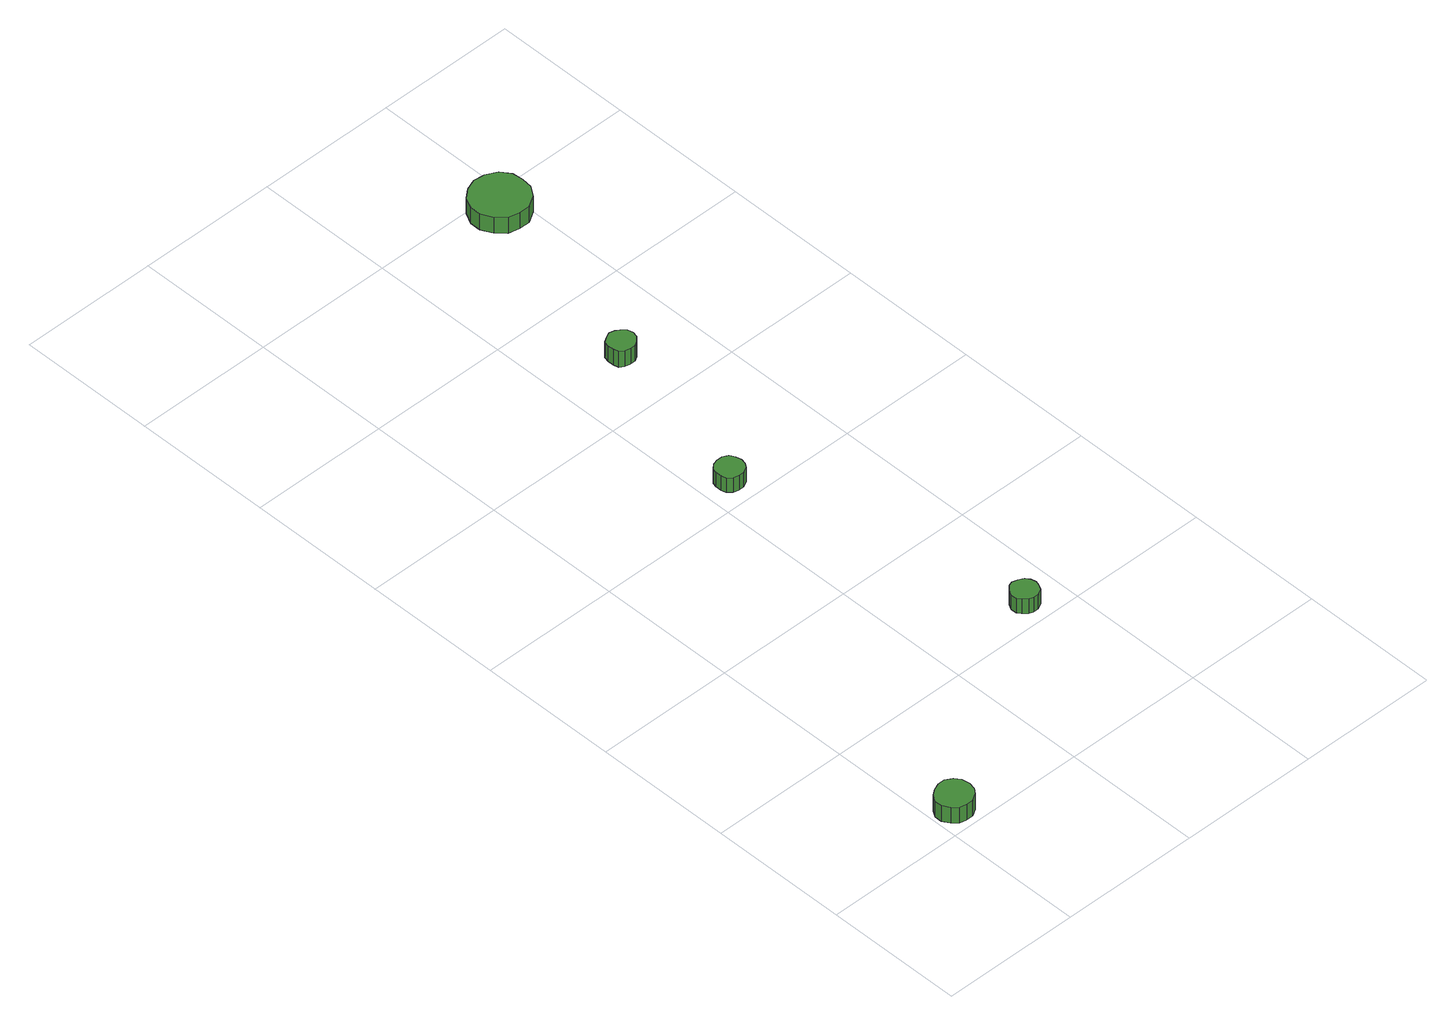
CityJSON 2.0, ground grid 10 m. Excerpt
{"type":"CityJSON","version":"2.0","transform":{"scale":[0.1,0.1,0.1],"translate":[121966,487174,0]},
"CityObjects":{
"tree1":{"type":"SolitaryVegetationObject","attributes":{"function":"something"},"geometry":[{"type":"MultiSurface","lod":"1","boundaries":[[[0,1,2,3,4,5,6,7,8,9,10,11,12,13,14]],[[15,16,17,18,19,20,21,22,23,24,25,26,27,28,29]],[[0,29,28,1]],[[1,28,27,2]],[[2,27,26,3]],[[3,26,25,4]],[[4,25,24,5]],[[5,24,23,6]],[[6,23,22,7]],[[7,22,21,8]],[[8,21,20,9]],[[9,20,19,10]],[[10,19,18,11]],[[11,18,17,12]],[[12,17,16,13]],[[13,16,15,14]],[[14,15,29,0]]]}]},
"tree2":{"type":"SolitaryVegetationObject","attributes":{"function":"something"},"geometry":[{"type":"MultiSurface","lod":"1","boundaries":[[[30,31,32,33,34,35,36,37,38,39,40,41,42,43,44]],[[45,46,47,48,49,50,51,52,53,54,55,56,57,58,59]],[[30,59,58,31]],[[31,58,57,32]],[[32,57,56,33]],[[33,56,55,34]],[[34,55,54,35]],[[35,54,53,36]],[[36,53,52,37]],[[37,52,51,38]],[[38,51,50,39]],[[39,50,49,40]],[[40,49,48,41]],[[41,48,47,42]],[[42,47,46,43]],[[43,46,45,44]],[[44,45,59,30]]]}]},
"tree3":{"type":"SolitaryVegetationObject","attributes":{"function":"something"},"geometry":[{"type":"MultiSurface","lod":"1","boundaries":[[[60,61,62,63,64,65,66,67,68,69,70,71,72,73,74]],[[75,76,77,78,79,80,81,82,83,84,85,86,87,88,89]],[[60,89,88,61]],[[61,88,87,62]],[[62,87,86,63]],[[63,86,85,64]],[[64,85,84,65]],[[65,84,83,66]],[[66,83,82,67]],[[67,82,81,68]],[[68,81,80,69]],[[69,80,79,70]],[[70,79,78,71]],[[71,78,77,72]],[[72,77,76,73]],[[73,76,75,74]],[[74,75,89,60]]]}]},
"tree4":{"type":"SolitaryVegetationObject","attributes":{"function":"something"},"geometry":[{"type":"MultiSurface","lod":"1","boundaries":[[[90,91,92,93,94,95,96,97,98,99,100,101,102,103,104]],[[105,106,107,108,109,110,111,112,113,114,115,116,117,118,119]],[[90,119,118,91]],[[91,118,117,92]],[[92,117,116,93]],[[93,116,115,94]],[[94,115,114,95]],[[95,114,113,96]],[[96,113,112,97]],[[97,112,111,98]],[[98,111,110,99]],[[99,110,109,100]],[[100,109,108,101]],[[101,108,107,102]],[[102,107,106,103]],[[103,106,105,104]],[[104,105,119,90]]]}]},
"tree5":{"type":"SolitaryVegetationObject","attributes":{"function":"something"},"geometry":[{"type":"MultiSurface","lod":"1","boundaries":[[[120,121,122,123,124,125,126,127,128,129,130,131,132,133,134]],[[135,136,137,138,139,140,141,142,143,144,145,146,147,148,149]],[[120,149,148,121]],[[121,148,147,122]],[[122,147,146,123]],[[123,146,145,124]],[[124,145,144,125]],[[125,144,143,126]],[[126,143,142,127]],[[127,142,141,128]],[[128,141,140,129]],[[129,140,139,130]],[[130,139,138,131]],[[131,138,137,132]],[[132,137,136,133]],[[133,136,135,134]],[[134,135,149,120]]]}]}
},
"vertices":[
[26,14,18],[25,20,18],[22,24,18],[17,27,18],[12,27,18],[7,25,18],[3,22,18],[0,17,18],[0,12,18],[3,7,18],[7,3,18],[12,2,18],[17,2,18],[22,5,18],[25,9,18],[25,9,5],[22,5,5],[17,2,5],[12,2,5],[7,3,5],[3,7,5],[0,12,5],[0,17,5],[3,22,5],[7,25,5],[12,27,5],[17,27,5],[22,24,5],[25,20,5],[26,14,5],
[178,113,19],[177,117,19],[175,120,19],[171,122,19],[167,123,19],[164,122,19],[161,119,19],[159,115,19],[159,111,19],[161,108,19],[164,105,19],[167,104,19],[171,104,19],[175,106,19],[177,110,19],[177,110,7],[175,106,7],[171,104,7],[167,104,7],[164,105,7],[161,108,7],[159,111,7],[159,115,7],[161,119,7],[164,122,7],[167,123,7],[171,122,7],[175,120,7],[177,117,7],[178,113,7],
[129,318,14],[128,322,14],[126,326,14],[122,328,14],[118,328,14],[114,327,14],[111,324,14],[110,321,14],[110,316,14],[111,313,14],[114,310,14],[118,309,14],[122,309,14],[126,311,14],[128,314,14],[128,314,2],[126,311,2],[122,309,2],[118,309,2],[114,310,2],[111,313,2],[110,316,2],[110,321,2],[111,324,2],[114,327,2],[118,328,2],[122,328,2],[126,326,2],[128,322,2],[129,318,2],
[160,444,14],[159,448,14],[156,451,14],[153,453,14],[149,454,14],[145,452,14],[142,450,14],[141,446,14],[141,442,14],[142,438,14],[145,436,14],[149,435,14],[153,435,14],[156,437,14],[159,440,14],[159,440,1],[156,437,1],[153,435,1],[149,435,1],[145,436,1],[142,438,1],[141,442,1],[141,446,1],[142,450,1],[145,452,1],[149,454,1],[153,453,1],[156,451,1],[159,448,1],[160,444,1],
[201,582,21],[200,590,21],[195,597,21],[187,601,21],[179,602,21],[171,599,21],[165,594,21],[161,586,21],[161,578,21],[165,570,21],[171,564,21],[179,562,21],[187,562,21],[195,567,21],[200,574,21],[200,574,8],[195,567,8],[187,562,8],[179,562,8],[171,564,8],[165,570,8],[161,578,8],[161,586,8],[165,594,8],[171,599,8],[179,602,8],[187,601,8],[195,597,8],[200,590,8],[201,582,8]
]}
